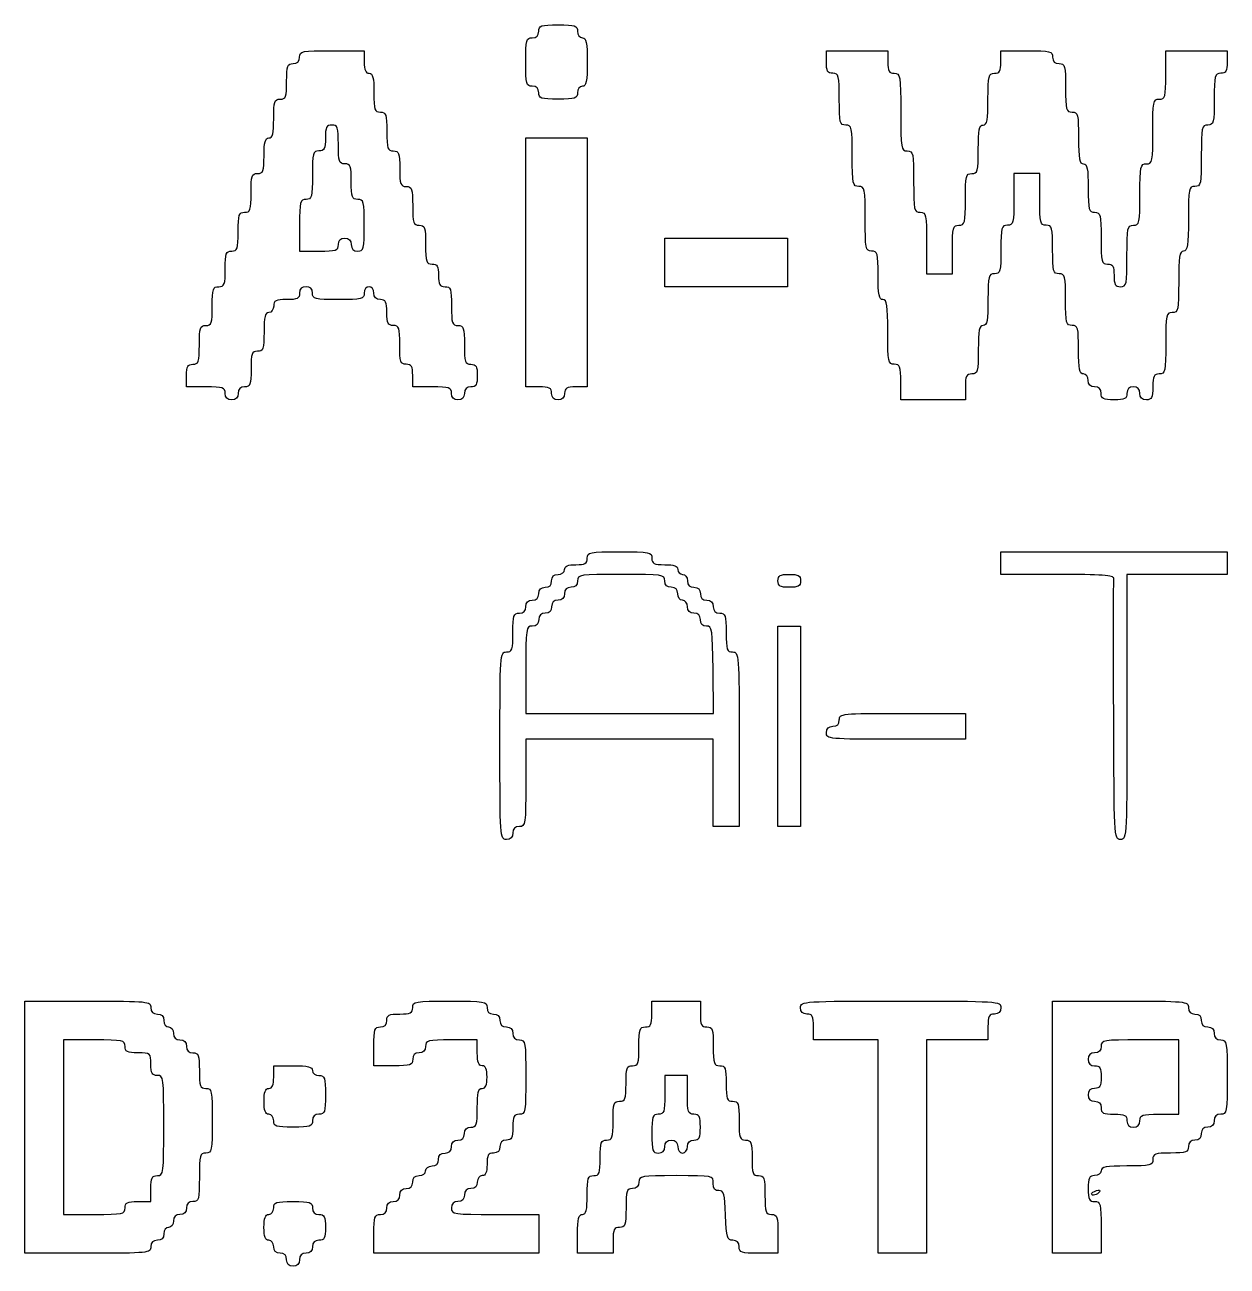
# Model space of a CAD drawing. Extents: x 1.2 to 12.3, y 1.4 to 9.8.
# Drawn here: x 3.969 to 7.586, y 5.81 to 9.544 of the extents above; entities that cross this region are included whole.
import ezdxf

# ---------------------------------------------------------------- set-up
doc = ezdxf.new("R2010")
doc.units = 0
doc.layers.get('0').update_dxf_attribs({"linetype": 'CONTINUOUS'})

msp = doc.modelspace()

# ---------------------------------------------------------------- linework, layer by layer
at = {"color": 7}
for p, q in [((4.89308, 9.466335), (4.990313, 9.466335)), ((4.990313, 9.466335), (4.990313, 9.432303)), ((6.380754, 9.432324), (6.380754, 9.466357)), ((6.380754, 9.466357), (6.473127, 9.466357)), ((6.473127, 9.466357), (6.565499, 9.466357)), ((6.565499, 9.466357), (6.565499, 9.432324)), ((6.905819, 9.432324), (6.905819, 9.466357)), ((6.905819, 9.466357), (6.983606, 9.466357)), ((7.401717, 9.393431), (7.401717, 9.466358)), ((7.401717, 9.466358), (7.494089, 9.466358)), ((7.494089, 9.466358), (7.586461, 9.466358)), ((7.586461, 9.466358), (7.586461, 9.432325)), ((5.515374, 9.339951), (5.515374, 9.339951)), ((5.476484, 8.829472), (5.476484, 9.203823)), ((5.476484, 9.203823), (5.568856, 9.203823)), ((5.568856, 9.203823), (5.661228, 9.203823)), ((5.661228, 9.203823), (5.661228, 8.829472)), ((6.983607, 9.096867), (6.944715, 9.096867)), ((6.944715, 9.096867), (6.944715, 9.01908)), ((7.022499, 9.096867), (6.983607, 9.096867)), ((7.022499, 9.019083), (7.022499, 9.096867)), ((4.795842, 8.94129), (4.795842, 8.863502)), ((5.894587, 8.829472), (5.894587, 8.902398)), ((5.894587, 8.902398), (6.079331, 8.902398)), ((6.079331, 8.902398), (6.264076, 8.902398)), ((6.264076, 8.902398), (6.264076, 8.829472)), ((6.68218, 8.887813), (6.68218, 8.795441)), ((4.795842, 8.863502), (4.854182, 8.863502)), ((4.91252, 8.882949), (4.912523, 8.882951)), ((6.759964, 8.795441), (6.759964, 8.868367)), ((5.476484, 8.455121), (5.476484, 8.829472)), ((5.661228, 8.829472), (5.661228, 8.455121)), ((5.894587, 8.756547), (5.894587, 8.829472)), ((6.264076, 8.829472), (6.264076, 8.756547)), ((6.68218, 8.795441), (6.721072, 8.795441)), ((6.721072, 8.795441), (6.759964, 8.795441)), ((6.079331, 8.756547), (5.894587, 8.756547)), ((6.264076, 8.756547), (6.079331, 8.756547)), ((4.455523, 8.455121), (4.455523, 8.489154)), ((5.136172, 8.455123), (5.136172, 8.489155)), ((4.513864, 8.455121), (4.455523, 8.455121)), ((5.19451, 8.455123), (5.136172, 8.455123)), ((5.515376, 8.455121), (5.476484, 8.455121)), ((5.661228, 8.455121), (5.627196, 8.455121)), ((6.604393, 8.416232), (6.604396, 8.469707)), ((6.798861, 8.455124), (6.798861, 8.416232)), ((4.572211, 8.435675), (4.572205, 8.435674)), ((5.55427, 8.435674), (5.554268, 8.435674)), ((6.701627, 8.416232), (6.604393, 8.416232)), ((6.798861, 8.416232), (6.701627, 8.416232)), ((6.905819, 7.925195), (6.905819, 7.959227)), ((6.905819, 7.959227), (7.246139, 7.959227)), ((7.246139, 7.959227), (7.586457, 7.959227)), ((7.586457, 7.959227), (7.586457, 7.925195)), ((6.905819, 7.891162), (6.905819, 7.925195)), ((7.586457, 7.925195), (7.586457, 7.891162)), ((7.076405, 7.891162), (6.905819, 7.891162)), ((7.435745, 7.891162), (7.285033, 7.891162)), ((7.285033, 7.891162), (7.285033, 7.492502)), ((7.586457, 7.891162), (7.435745, 7.891162)), ((6.234906, 7.871717), (6.234906, 7.871717)), ((6.234906, 7.434164), (6.234906, 7.735589)), ((6.234906, 7.735589), (6.268939, 7.735589)), ((6.268939, 7.735589), (6.302971, 7.735589)), ((6.302971, 7.735589), (6.302971, 7.434164)), ((5.476471, 7.604323), (5.476471, 7.473058)), ((6.041267, 7.473058), (6.039873, 7.604323)), ((5.476471, 7.473058), (5.758868, 7.473058)), ((5.758868, 7.473058), (6.041267, 7.473058)), ((6.609258, 7.47306), (6.798865, 7.47306)), ((6.798865, 7.47306), (6.798865, 7.434168)), ((7.244991, 7.480348), (7.244989, 7.48035)), ((6.234906, 7.132739), (6.234906, 7.434164)), ((6.302971, 7.434164), (6.302971, 7.132739)), ((6.798865, 7.434168), (6.798865, 7.395276)), ((5.758464, 7.395271), (5.476486, 7.395271)), ((5.476486, 7.395271), (5.476486, 7.264005)), ((6.040443, 7.395271), (5.758464, 7.395271)), ((6.040443, 7.264005), (6.040443, 7.395271)), ((6.118227, 7.395271), (6.118227, 7.132739)), ((6.380759, 7.414723), (6.380758, 7.41472)), ((6.798865, 7.395276), (6.589811, 7.395276)), ((5.398698, 7.375824), (5.398694, 7.375824)), ((6.040443, 7.132739), (6.040443, 7.264005)), ((6.079335, 7.132739), (6.040443, 7.132739)), ((6.118227, 7.132739), (6.079335, 7.132739)), ((6.268939, 7.132739), (6.234906, 7.132739)), ((6.302971, 7.132739), (6.268939, 7.132739)), ((3.969354, 6.228462), (3.969354, 6.607675)), ((3.969354, 6.607675), (4.15896, 6.607675)), ((5.855697, 6.568765), (5.855697, 6.607657)), ((5.855697, 6.607657), (5.928623, 6.607657)), ((5.928623, 6.607657), (6.001549, 6.607657)), ((6.001549, 6.607657), (6.001549, 6.568765)), ((7.061395, 6.22846), (7.061395, 6.607673)), ((7.061395, 6.607673), (7.265587, 6.607673)), ((6.341864, 6.490994), (6.341864, 6.529886)), ((6.866926, 6.529886), (6.866926, 6.490994)), ((4.178407, 6.490992), (4.086035, 6.490992)), ((4.086035, 6.490992), (4.086035, 6.228459)), ((5.019485, 6.413193), (5.019485, 6.471532)), ((5.33063, 6.490981), (5.252843, 6.490981)), ((5.33063, 6.452098), (5.33063, 6.490981)), ((6.439098, 6.490994), (6.341864, 6.490994)), ((6.536332, 6.490994), (6.439098, 6.490994)), ((6.536332, 6.170122), (6.536332, 6.490994)), ((6.774554, 6.490994), (6.682181, 6.490994)), ((6.682181, 6.490994), (6.682181, 6.170122)), ((6.866926, 6.490994), (6.774554, 6.490994)), ((7.440604, 6.490992), (7.323923, 6.490992)), ((7.440604, 6.379173), (7.440604, 6.490992)), ((4.718056, 6.379173), (4.718056, 6.413205)), ((4.718056, 6.413205), (4.776396, 6.413205)), ((5.077824, 6.413193), (5.019485, 6.413193)), ((5.928621, 6.384029), (5.894589, 6.384029)), ((5.894589, 6.384029), (5.894589, 6.325691)), ((5.962654, 6.384029), (5.928621, 6.384029)), ((5.962654, 6.325691), (5.962654, 6.384029)), ((7.440604, 6.267354), (7.440604, 6.379173)), ((4.718056, 6.247908), (4.718056, 6.247909)), ((7.323921, 6.247906), (7.323927, 6.247907)), ((7.382266, 6.267354), (7.440604, 6.267354)), ((3.969354, 5.849248), (3.969354, 6.228462)), ((4.086035, 6.228459), (4.086035, 5.965928)), ((7.061395, 5.849246), (7.061395, 6.22846)), ((5.894589, 6.170123), (5.894587, 6.170122)), ((6.536331, 5.84925), (6.536332, 6.170122)), ((6.682181, 6.170122), (6.682181, 5.84925)), ((4.348566, 6.004824), (4.348566, 6.043716)), ((7.178082, 6.028092), (7.178077, 6.028092)), ((4.270779, 5.985375), (4.270779, 5.985377)), ((4.309673, 6.004824), (4.348566, 6.004824)), ((4.086035, 5.965928), (4.178407, 5.965928)), ((5.384107, 5.965913), (5.515372, 5.965913)), ((5.515372, 5.965913), (5.515372, 5.907575)), ((5.019479, 5.849236), (5.01948, 5.90759)), ((5.515372, 5.907575), (5.515372, 5.849236)), ((5.632053, 5.849262), (5.632056, 5.90759)), ((6.234911, 5.90759), (6.234911, 5.849252)), ((7.207247, 5.927033), (7.207247, 5.849246)), ((5.739024, 5.888154), (5.739024, 5.849262)), ((4.15896, 5.849248), (3.969354, 5.849248)), ((4.756949, 5.829803), (4.756949, 5.829803)), ((5.267425, 5.849236), (5.019479, 5.849236)), ((5.515372, 5.849236), (5.267425, 5.849236)), ((5.685532, 5.849262), (5.632053, 5.849262)), ((5.739024, 5.849262), (5.685532, 5.849262)), ((6.234911, 5.849252), (6.176573, 5.849252)), ((6.609256, 5.84925), (6.536331, 5.84925)), ((6.682181, 5.84925), (6.609256, 5.84925)), ((7.134321, 5.849246), (7.061395, 5.849246)), ((7.207247, 5.849246), (7.134321, 5.849246))]:
    msp.add_line(p, q, dxfattribs=at)
for points in [[(5.495927, 9.505249), (5.508886, 9.505249), (5.515374, 9.511702), (5.515374, 9.524696)], [(5.515374, 9.524696), (5.515374, 9.541978), (5.521827, 9.544143), (5.573713, 9.544143)], [(5.573713, 9.544143), (5.625571, 9.544143), (5.632051, 9.541999), (5.632051, 9.524696)], [(5.632051, 9.524696), (5.632051, 9.513893), (5.638504, 9.505249), (5.646637, 9.505249)], [(5.47648, 9.432323), (5.47648, 9.498768), (5.478227, 9.505249), (5.495927, 9.505249)], [(5.646637, 9.505249), (5.6583, 9.505249), (5.661224, 9.490662), (5.661224, 9.432323)], [(4.776399, 9.427441), (4.789361, 9.427441), (4.795846, 9.433894), (4.795846, 9.446888)], [(4.795846, 9.446888), (4.795846, 9.465036), (4.802326, 9.466335), (4.89308, 9.466335)], [(6.983606, 9.466357), (7.054911, 9.466357), (7.061394, 9.464743), (7.061394, 9.44691)], [(7.061394, 9.44691), (7.061394, 9.433943), (7.067847, 9.427463), (7.080841, 9.427463)], [(4.756952, 9.373963), (4.756952, 9.420961), (4.759307, 9.427441), (4.776399, 9.427441)], [(4.990313, 9.432303), (4.990313, 9.408535), (4.994682, 9.39827), (5.0049, 9.39827)], [(5.495927, 9.359398), (5.478208, 9.359398), (5.47648, 9.365851), (5.47648, 9.432323)], [(5.661224, 9.432323), (5.661224, 9.373985), (5.658335, 9.359398), (5.646637, 9.359398)], [(6.400201, 9.398292), (6.384459, 9.398292), (6.380754, 9.404745), (6.380754, 9.432324)], [(6.565499, 9.432324), (6.565499, 9.404772), (6.569195, 9.398292), (6.584946, 9.398292)], [(6.886372, 9.398292), (6.902115, 9.398292), (6.905819, 9.404745), (6.905819, 9.432324)], [(7.080841, 9.427463), (7.09856, 9.427463), (7.100287, 9.42101), (7.100287, 9.354538)], [(7.586461, 9.432325), (7.586461, 9.404773), (7.582765, 9.398293), (7.567014, 9.398293)], [(4.737505, 9.320484), (4.754595, 9.320484), (4.756952, 9.326937), (4.756952, 9.373963)], [(5.0049, 9.39827), (5.016245, 9.39827), (5.019486, 9.385303), (5.019486, 9.339932)], [(6.419648, 9.320505), (6.419648, 9.39181), (6.418034, 9.398292), (6.400201, 9.398292)], [(6.584946, 9.398292), (6.60331, 9.398292), (6.604392, 9.391839), (6.604392, 9.281611)], [(6.866925, 9.320505), (6.866925, 9.39181), (6.868539, 9.398292), (6.886372, 9.398292)], [(7.38227, 9.320505), (7.399989, 9.320505), (7.401717, 9.326958), (7.401717, 9.393431)], [(7.567014, 9.398293), (7.549189, 9.398293), (7.547567, 9.39184), (7.547567, 9.320506)], [(5.019486, 9.339932), (5.019486, 9.288073), (5.02163, 9.281593), (5.038933, 9.281593)], [(5.515374, 9.339951), (5.515374, 9.352918), (5.508921, 9.359398), (5.495927, 9.359398)], [(5.573713, 9.320504), (5.521854, 9.320504), (5.515374, 9.322647), (5.515374, 9.339951)], [(5.632051, 9.339951), (5.632051, 9.322669), (5.625598, 9.320504), (5.573713, 9.320504)], [(5.646637, 9.359398), (5.638538, 9.359398), (5.632051, 9.350754), (5.632051, 9.339951)], [(7.100287, 9.354538), (7.100287, 9.288093), (7.102034, 9.281612), (7.119734, 9.281612)], [(4.718059, 9.262146), (4.718059, 9.314004), (4.720228, 9.320484), (4.737505, 9.320484)], [(6.439095, 9.242718), (6.421267, 9.242718), (6.419648, 9.249171), (6.419648, 9.320505)], [(6.852338, 9.242718), (6.864081, 9.242718), (6.866925, 9.257841), (6.866925, 9.320505)], [(7.362823, 9.22327), (7.362823, 9.314022), (7.36404, 9.320505), (7.38227, 9.320505)], [(7.547567, 9.320506), (7.547567, 9.249201), (7.545953, 9.242718), (7.52812, 9.242718)], [(4.703472, 9.203807), (4.714817, 9.203807), (4.718059, 9.216774), (4.718059, 9.262146)], [(5.038933, 9.281593), (5.056221, 9.281593), (5.05838, 9.27514), (5.05838, 9.223255)], [(6.604392, 9.281611), (6.604392, 9.171412), (6.605477, 9.16493), (6.623839, 9.16493)], [(7.119734, 9.281612), (7.137559, 9.281612), (7.139181, 9.275158), (7.139181, 9.203825)], [(4.893076, 9.242712), (4.876871, 9.242712), (4.87363, 9.236259), (4.87363, 9.20382)], [(4.912523, 9.184374), (4.912523, 9.236232), (4.91038, 9.242712), (4.893076, 9.242712)], [(5.05838, 9.223255), (5.05838, 9.171397), (5.060523, 9.164917), (5.077827, 9.164917)], [(6.458542, 9.150345), (6.458542, 9.236235), (6.457193, 9.242718), (6.439095, 9.242718)], [(6.837752, 9.169792), (6.837752, 9.228131), (6.840641, 9.242718), (6.852338, 9.242718)], [(7.343376, 9.126037), (7.361524, 9.126037), (7.362823, 9.13249), (7.362823, 9.22327)], [(7.52812, 9.242718), (7.510039, 9.242718), (7.508673, 9.236265), (7.508673, 9.150346)], [(4.688888, 9.150329), (4.688888, 9.191386), (4.69227, 9.203807), (4.703472, 9.203807)], [(4.87363, 9.20382), (4.87363, 9.171407), (4.870402, 9.164927), (4.854183, 9.164927)], [(7.139181, 9.203825), (7.139181, 9.141165), (7.142004, 9.126038), (7.153768, 9.126038)], [(4.669441, 9.09685), (4.686531, 9.09685), (4.688888, 9.103303), (4.688888, 9.150329)], [(4.854183, 9.164927), (4.836466, 9.164927), (4.834736, 9.158474), (4.834736, 9.092002)], [(4.93197, 9.126035), (4.914682, 9.126035), (4.912523, 9.132488), (4.912523, 9.184374)], [(5.077827, 9.164917), (5.094914, 9.164917), (5.097274, 9.158463), (5.097274, 9.111438)], [(6.477989, 9.057973), (6.459907, 9.057973), (6.458542, 9.064427), (6.458542, 9.150345)], [(6.623839, 9.16493), (6.641921, 9.16493), (6.643286, 9.158477), (6.643286, 9.072558)], [(6.818305, 9.096866), (6.836024, 9.096866), (6.837752, 9.103319), (6.837752, 9.169792)], [(7.508673, 9.150346), (7.508673, 9.064455), (7.507324, 9.057974), (7.489226, 9.057974)], [(4.951417, 9.072557), (4.951417, 9.119556), (4.949062, 9.126035), (4.93197, 9.126035)], [(5.097274, 9.111438), (5.097274, 9.06444), (5.099629, 9.05796), (5.116721, 9.05796)], [(7.153768, 9.126038), (7.165444, 9.126038), (7.168354, 9.111451), (7.168354, 9.053112)], [(7.323929, 9.033664), (7.323929, 9.119554), (7.325278, 9.126037), (7.343376, 9.126037)], [(4.649994, 9.038512), (4.649994, 9.090371), (4.652164, 9.09685), (4.669441, 9.09685)], [(4.834736, 9.092002), (4.834736, 9.025557), (4.833016, 9.019077), (4.815289, 9.019077)], [(6.798858, 9.019079), (6.798858, 9.090385), (6.800472, 9.096866), (6.818305, 9.096866)], [(4.630548, 8.980173), (4.647833, 8.980173), (4.649994, 8.986627), (4.649994, 9.038512)], [(4.970864, 9.019078), (4.953777, 9.019078), (4.951417, 9.025531), (4.951417, 9.072557)], [(5.116721, 9.05796), (5.134009, 9.05796), (5.136168, 9.051506), (5.136168, 8.999621)], [(6.497436, 8.960739), (6.497436, 9.051491), (6.496219, 9.057973), (6.477989, 9.057973)], [(6.643286, 9.072558), (6.643286, 8.986668), (6.644636, 8.980186), (6.662733, 8.980186)], [(7.168354, 9.053112), (7.168354, 8.986667), (7.1701, 8.980187), (7.187801, 8.980187)], [(7.489226, 9.057974), (7.471079, 9.057974), (7.46978, 9.051521), (7.46978, 8.96074)], [(4.815289, 9.019077), (4.797461, 9.019077), (4.795842, 9.012624), (4.795842, 8.94129)], [(4.990311, 8.941291), (4.990311, 9.012596), (4.988697, 9.019078), (4.970864, 9.019078)], [(5.136168, 8.999621), (5.136168, 8.947763), (5.138311, 8.941283), (5.155615, 8.941283)], [(6.779411, 8.941292), (6.797236, 8.941292), (6.798858, 8.947745), (6.798858, 9.019079)], [(6.944715, 9.01908), (6.944715, 8.947775), (6.943101, 8.941293), (6.925268, 8.941293)], [(7.041946, 8.941296), (7.024119, 8.941296), (7.022499, 8.947749), (7.022499, 9.019083)], [(7.304482, 8.941292), (7.322564, 8.941292), (7.323929, 8.947745), (7.323929, 9.033664)], [(4.611101, 8.921835), (4.611101, 8.973694), (4.61327, 8.980173), (4.630548, 8.980173)], [(6.662733, 8.980186), (6.680815, 8.980186), (6.68218, 8.973732), (6.68218, 8.887813)], [(7.187801, 8.980187), (7.205629, 8.980187), (7.207248, 8.973733), (7.207248, 8.902399)], [(4.970864, 8.863504), (4.988689, 8.863504), (4.990311, 8.869957), (4.990311, 8.941291)], [(5.155615, 8.941283), (5.172897, 8.941283), (5.175061, 8.93483), (5.175061, 8.882944)], [(6.516883, 8.863505), (6.498735, 8.863505), (6.497436, 8.869958), (6.497436, 8.960739)], [(6.759964, 8.868367), (6.759964, 8.934811), (6.761711, 8.941292), (6.779411, 8.941292)], [(6.925268, 8.941293), (6.907549, 8.941293), (6.905821, 8.93484), (6.905821, 8.868367)], [(7.061393, 8.86837), (7.061393, 8.934815), (7.059647, 8.941296), (7.041946, 8.941296)], [(7.285035, 8.848919), (7.285035, 8.934809), (7.286385, 8.941292), (7.304482, 8.941292)], [(7.46978, 8.96074), (7.46978, 8.880791), (7.46716, 8.863506), (7.455193, 8.863506)], [(4.591654, 8.863497), (4.608939, 8.863497), (4.611101, 8.86995), (4.611101, 8.921835)], [(4.912523, 8.882951), (4.912523, 8.895918), (4.918977, 8.902398), (4.93197, 8.902398)], [(4.93197, 8.902398), (4.944929, 8.902398), (4.951417, 8.895944), (4.951417, 8.882951)], [(7.207248, 8.902399), (7.207248, 8.831094), (7.208862, 8.824612), (7.226695, 8.824612)], [(4.572207, 8.810018), (4.572207, 8.857017), (4.574562, 8.863497), (4.591654, 8.863497)], [(4.854182, 8.863502), (4.906041, 8.863502), (4.91252, 8.865646), (4.91252, 8.882949)], [(4.951417, 8.882951), (4.951417, 8.869983), (4.95787, 8.863504), (4.970864, 8.863504)], [(5.175061, 8.882944), (5.175061, 8.831086), (5.177205, 8.824606), (5.194508, 8.824606)], [(6.536329, 8.790579), (6.536329, 8.857024), (6.534583, 8.863505), (6.516883, 8.863505)], [(6.905821, 8.868367), (6.905821, 8.801923), (6.904075, 8.795442), (6.886374, 8.795442)], [(7.08084, 8.795445), (7.063121, 8.795445), (7.061393, 8.801898), (7.061393, 8.86837)], [(7.455193, 8.863506), (7.443242, 8.863506), (7.440607, 8.84676), (7.440607, 8.771133)], [(5.194508, 8.824606), (5.210251, 8.824606), (5.213955, 8.818153), (5.213955, 8.790574)], [(7.226695, 8.824612), (7.242437, 8.824612), (7.246142, 8.818159), (7.246142, 8.79058)], [(7.265589, 8.756547), (7.28367, 8.756547), (7.285035, 8.763001), (7.285035, 8.848919)], [(4.55276, 8.75654), (4.56985, 8.75654), (4.572207, 8.762993), (4.572207, 8.810018)], [(5.213955, 8.790574), (5.213955, 8.763021), (5.217651, 8.756541), (5.233402, 8.756541)], [(6.550916, 8.717653), (6.539253, 8.717653), (6.536329, 8.73224), (6.536329, 8.790579)], [(6.886374, 8.795442), (6.868549, 8.795442), (6.866927, 8.788988), (6.866927, 8.717654)], [(7.100287, 8.717657), (7.100287, 8.788962), (7.098673, 8.795445), (7.08084, 8.795445)], [(7.246142, 8.79058), (7.246142, 8.763027), (7.249838, 8.756547), (7.265589, 8.756547)], [(4.533311, 8.698201), (4.533311, 8.75006), (4.53548, 8.75654), (4.55276, 8.75654)], [(4.79585, 8.737096), (4.79585, 8.72089), (4.78937, 8.717649), (4.756955, 8.717649)], [(4.815297, 8.756543), (4.802335, 8.756543), (4.79585, 8.75009), (4.79585, 8.737096)], [(4.834744, 8.737096), (4.834744, 8.750063), (4.828264, 8.756543), (4.815297, 8.756543)], [(4.912531, 8.717649), (4.841226, 8.717649), (4.834744, 8.719263), (4.834744, 8.737096)], [(4.990318, 8.737096), (4.990318, 8.719271), (4.983865, 8.717649), (4.912531, 8.717649)], [(5.004904, 8.756543), (4.996806, 8.756543), (4.990318, 8.747899), (4.990318, 8.737096)], [(5.019491, 8.737096), (5.019491, 8.747899), (5.013038, 8.756543), (5.004904, 8.756543)], [(5.038938, 8.717649), (5.025979, 8.717649), (5.019491, 8.724102), (5.019491, 8.737096)], [(5.233402, 8.756541), (5.250685, 8.756541), (5.252849, 8.750088), (5.252849, 8.698203)], [(7.440607, 8.771133), (7.440607, 8.685243), (7.439257, 8.678761), (7.42116, 8.678761)], [(4.756955, 8.717649), (4.724544, 8.717649), (4.718063, 8.714421), (4.718063, 8.698202)], [(5.058385, 8.678757), (5.058385, 8.711169), (5.055159, 8.717649), (5.038938, 8.717649)], [(6.565502, 8.620419), (6.565502, 8.700368), (6.562883, 8.717653), (6.550916, 8.717653)], [(6.866927, 8.717654), (6.866927, 8.654994), (6.864104, 8.639867), (6.852341, 8.639867)], [(7.119734, 8.63987), (7.101906, 8.63987), (7.100287, 8.646323), (7.100287, 8.717657)], [(4.513864, 8.639863), (4.531149, 8.639863), (4.533311, 8.646316), (4.533311, 8.698201)], [(4.703476, 8.678755), (4.692131, 8.678755), (4.688892, 8.665788), (4.688892, 8.620417)], [(4.718063, 8.698202), (4.718063, 8.687399), (4.711583, 8.678755), (4.703476, 8.678755)], [(5.077832, 8.639864), (5.061626, 8.639864), (5.058385, 8.646318), (5.058385, 8.678757)], [(5.252849, 8.698203), (5.252849, 8.646344), (5.254992, 8.639864), (5.272296, 8.639864)], [(7.42116, 8.678761), (7.403078, 8.678761), (7.401713, 8.672307), (7.401713, 8.586389)], [(4.494417, 8.581524), (4.494417, 8.633383), (4.496586, 8.639863), (4.513864, 8.639863)], [(5.097278, 8.581526), (5.097278, 8.633385), (5.095135, 8.639864), (5.077832, 8.639864)], [(5.272296, 8.639864), (5.289584, 8.639864), (5.291743, 8.633411), (5.291743, 8.581526)], [(6.852341, 8.639867), (6.840665, 8.639867), (6.837754, 8.625281), (6.837754, 8.566942)], [(7.139181, 8.566945), (7.139181, 8.63339), (7.137434, 8.63987), (7.119734, 8.63987)], [(4.688892, 8.620417), (4.688892, 8.568558), (4.686723, 8.562079), (4.669445, 8.562079)], [(6.584949, 8.523185), (6.566801, 8.523185), (6.565502, 8.529639), (6.565502, 8.620419)], [(4.47497, 8.523186), (4.492255, 8.523186), (4.494417, 8.529639), (4.494417, 8.581524)], [(4.669445, 8.562079), (4.652356, 8.562079), (4.649998, 8.555625), (4.649998, 8.5086)], [(5.116725, 8.523188), (5.099437, 8.523188), (5.097278, 8.529641), (5.097278, 8.581526)], [(5.291743, 8.581526), (5.291743, 8.529668), (5.293886, 8.523188), (5.31119, 8.523188)], [(6.837754, 8.566942), (6.837754, 8.500497), (6.836008, 8.494016), (6.818307, 8.494016)], [(7.153767, 8.494019), (7.142091, 8.494019), (7.139181, 8.508606), (7.139181, 8.566945)], [(7.401713, 8.586389), (7.401713, 8.500498), (7.400364, 8.494016), (7.382266, 8.494016)], [(4.455523, 8.489154), (4.455523, 8.5167), (4.459219, 8.523186), (4.47497, 8.523186)], [(5.136172, 8.489155), (5.136172, 8.516701), (5.132476, 8.523188), (5.116725, 8.523188)], [(5.31119, 8.523188), (5.326932, 8.523188), (5.330636, 8.516735), (5.330636, 8.489155)], [(6.604396, 8.469707), (6.604396, 8.516705), (6.602041, 8.523185), (6.584949, 8.523185)], [(4.649998, 8.5086), (4.649998, 8.461601), (4.647644, 8.455122), (4.630552, 8.455122)], [(5.330636, 8.489155), (5.330636, 8.461603), (5.32694, 8.455123), (5.31119, 8.455123)], [(6.818307, 8.494016), (6.802102, 8.494016), (6.798861, 8.487563), (6.798861, 8.455124)], [(7.168354, 8.474572), (7.168354, 8.485375), (7.1619, 8.494019), (7.153767, 8.494019)], [(7.382266, 8.494016), (7.36606, 8.494016), (7.362819, 8.487563), (7.362819, 8.455124)], [(4.572205, 8.435674), (4.572205, 8.452962), (4.565725, 8.455121), (4.513864, 8.455121)], [(4.630552, 8.455122), (4.61759, 8.455122), (4.611105, 8.448668), (4.611105, 8.435675)], [(5.252849, 8.435676), (5.252849, 8.452964), (5.246396, 8.455123), (5.19451, 8.455123)], [(5.31119, 8.455123), (5.29823, 8.455123), (5.291743, 8.44867), (5.291743, 8.435676)], [(5.554268, 8.435674), (5.554268, 8.45188), (5.547815, 8.455121), (5.515376, 8.455121)], [(5.627196, 8.455121), (5.599643, 8.455121), (5.593163, 8.451425), (5.593163, 8.435674)], [(7.1878, 8.455126), (7.174841, 8.455126), (7.168354, 8.461579), (7.168354, 8.474572)], [(7.207247, 8.435679), (7.207247, 8.448646), (7.200794, 8.455126), (7.1878, 8.455126)], [(7.304479, 8.455126), (7.291519, 8.455126), (7.285032, 8.448672), (7.285032, 8.435679)], [(7.323925, 8.435679), (7.323925, 8.448646), (7.317472, 8.455126), (7.304479, 8.455126)], [(7.362819, 8.455124), (7.362819, 8.422712), (7.359591, 8.416232), (7.343372, 8.416232)], [(4.591658, 8.416228), (4.578696, 8.416228), (4.572211, 8.422681), (4.572211, 8.435675)], [(4.611105, 8.435675), (4.611105, 8.422707), (4.604625, 8.416228), (4.591658, 8.416228)], [(5.272296, 8.416229), (5.259337, 8.416229), (5.252849, 8.422682), (5.252849, 8.435676)], [(5.291743, 8.435676), (5.291743, 8.422709), (5.285289, 8.416229), (5.272296, 8.416229)], [(5.573717, 8.416228), (5.560757, 8.416228), (5.55427, 8.422681), (5.55427, 8.435674)], [(5.593163, 8.435674), (5.593163, 8.422707), (5.58671, 8.416228), (5.573717, 8.416228)], [(7.24614, 8.416232), (7.213727, 8.416232), (7.207247, 8.41946), (7.207247, 8.435679)], [(7.285032, 8.435679), (7.285032, 8.419473), (7.278578, 8.416232), (7.24614, 8.416232)], [(7.343372, 8.416232), (7.330413, 8.416232), (7.323925, 8.422685), (7.323925, 8.435679)], [(5.661228, 7.93978), (5.661228, 7.957928), (5.667681, 7.959227), (5.758462, 7.959227)], [(5.758462, 7.959227), (5.849214, 7.959227), (5.855695, 7.957957), (5.855695, 7.93978)], [(5.593163, 7.905747), (5.593163, 7.91593), (5.603426, 7.920333), (5.627195, 7.920333)], [(5.627195, 7.920333), (5.654741, 7.920333), (5.661228, 7.924029), (5.661228, 7.93978)], [(5.855695, 7.93978), (5.855695, 7.923574), (5.862148, 7.920333), (5.894587, 7.920333)], [(5.894587, 7.920333), (5.922678, 7.920333), (5.933479, 7.916301), (5.933479, 7.905747)], [(5.554269, 7.871713), (5.554269, 7.88468), (5.560722, 7.89116), (5.573716, 7.89116)], [(5.573716, 7.89116), (5.584511, 7.89116), (5.593163, 7.897613), (5.593163, 7.905747)], [(5.763311, 7.891164), (5.638527, 7.891164), (5.632046, 7.890212), (5.632046, 7.871717)], [(5.894577, 7.871717), (5.894577, 7.890201), (5.888124, 7.891164), (5.763311, 7.891164)], [(5.933479, 7.905747), (5.933479, 7.897727), (5.940068, 7.89116), (5.948066, 7.89116)], [(5.948066, 7.89116), (5.956165, 7.89116), (5.962652, 7.882516), (5.962652, 7.871713)], [(6.234906, 7.871717), (6.234906, 7.887459), (6.241359, 7.891164), (6.268939, 7.891164)], [(6.268939, 7.891164), (6.296491, 7.891164), (6.302971, 7.887467), (6.302971, 7.871717)], [(7.245412, 7.87901), (7.246629, 7.888334), (7.207232, 7.891162), (7.076405, 7.891162)], [(7.244989, 7.48035), (7.244327, 7.692928), (7.244565, 7.872325), (7.245412, 7.87901)], [(5.515375, 7.832819), (5.515375, 7.845787), (5.521829, 7.852266), (5.534822, 7.852266)], [(5.534822, 7.852266), (5.547782, 7.852266), (5.554269, 7.85872), (5.554269, 7.871713)], [(5.612599, 7.852271), (5.59964, 7.852271), (5.593152, 7.845817), (5.593152, 7.832824)], [(5.632046, 7.871717), (5.632046, 7.85875), (5.625593, 7.852271), (5.612599, 7.852271)], [(5.914024, 7.852271), (5.901065, 7.852271), (5.894577, 7.858724), (5.894577, 7.871717)], [(5.933471, 7.832824), (5.933471, 7.845791), (5.927018, 7.852271), (5.914024, 7.852271)], [(5.962652, 7.871713), (5.962652, 7.858746), (5.969106, 7.852266), (5.982099, 7.852266)], [(5.982099, 7.852266), (5.995059, 7.852266), (6.001546, 7.845813), (6.001546, 7.832819)], [(6.268939, 7.85227), (6.241393, 7.85227), (6.234906, 7.855966), (6.234906, 7.871717)], [(6.302971, 7.871717), (6.302971, 7.855974), (6.296518, 7.85227), (6.268939, 7.85227)], [(5.476482, 7.793926), (5.476482, 7.806893), (5.482935, 7.813373), (5.495928, 7.813373)], [(5.495928, 7.813373), (5.508888, 7.813373), (5.515375, 7.819826), (5.515375, 7.832819)], [(5.573705, 7.813377), (5.560746, 7.813377), (5.554258, 7.806924), (5.554258, 7.79393)], [(5.593152, 7.832824), (5.593152, 7.819856), (5.586699, 7.813377), (5.573705, 7.813377)], [(5.948057, 7.813377), (5.939959, 7.813377), (5.933471, 7.822021), (5.933471, 7.832824)], [(5.962644, 7.79393), (5.962644, 7.804733), (5.956191, 7.813377), (5.948057, 7.813377)], [(6.001546, 7.832819), (6.001546, 7.819852), (6.007999, 7.813373), (6.020993, 7.813373)], [(6.020993, 7.813373), (6.033952, 7.813373), (6.04044, 7.806919), (6.04044, 7.793926)], [(5.437588, 7.71614), (5.437588, 7.767999), (5.439731, 7.774479), (5.457035, 7.774479)], [(5.457035, 7.774479), (5.469994, 7.774479), (5.476482, 7.780932), (5.476482, 7.793926)], [(5.534811, 7.774483), (5.521852, 7.774483), (5.515365, 7.76803), (5.515365, 7.755036)], [(5.554258, 7.79393), (5.554258, 7.780963), (5.547805, 7.774483), (5.534811, 7.774483)], [(5.982091, 7.774483), (5.969132, 7.774483), (5.962644, 7.780936), (5.962644, 7.79393)], [(6.001538, 7.755036), (6.001538, 7.768003), (5.995085, 7.774483), (5.982091, 7.774483)], [(6.04044, 7.793926), (6.04044, 7.780958), (6.046893, 7.774479), (6.059887, 7.774479)], [(6.059887, 7.774479), (6.077175, 7.774479), (6.079334, 7.768026), (6.079334, 7.71614)], [(5.495918, 7.735589), (5.477431, 7.735589), (5.476471, 7.729136), (5.476471, 7.604323)], [(5.515365, 7.755036), (5.515365, 7.742069), (5.508911, 7.735589), (5.495918, 7.735589)], [(6.020003, 7.735589), (6.008025, 7.735589), (6.001538, 7.742418), (6.001538, 7.755036)], [(6.039873, 7.604323), (6.038524, 7.726282), (6.037185, 7.735589), (6.020003, 7.735589)], [(5.418141, 7.657802), (5.435429, 7.657802), (5.437588, 7.664255), (5.437588, 7.71614)], [(6.079334, 7.71614), (6.079334, 7.664282), (6.081477, 7.657802), (6.098781, 7.657802)], [(5.398694, 7.375824), (5.398694, 7.65132), (5.399117, 7.657802), (5.418141, 7.657802)], [(6.098781, 7.657802), (6.117749, 7.657802), (6.118227, 7.651349), (6.118227, 7.395271)], [(6.419652, 7.453613), (6.419652, 7.472393), (6.426105, 7.47306), (6.609258, 7.47306)], [(7.265586, 7.093843), (7.246483, 7.093843), (7.246121, 7.100706), (7.244991, 7.480348)], [(7.285033, 7.492502), (7.285033, 7.100325), (7.284768, 7.093843), (7.265586, 7.093843)], [(6.380758, 7.41472), (6.380758, 7.427687), (6.387211, 7.434166), (6.400205, 7.434166)], [(6.400205, 7.434166), (6.413164, 7.434166), (6.419652, 7.44062), (6.419652, 7.453613)], [(6.589811, 7.395276), (6.387241, 7.395276), (6.380759, 7.395884), (6.380759, 7.414723)], [(5.418145, 7.093845), (5.399143, 7.093845), (5.398698, 7.100298), (5.398698, 7.375824)], [(5.476486, 7.264005), (5.476486, 7.139221), (5.475533, 7.132739), (5.457039, 7.132739)], [(5.457039, 7.132739), (5.44408, 7.132739), (5.437592, 7.126285), (5.437592, 7.113292)], [(5.437592, 7.113292), (5.437592, 7.100325), (5.431139, 7.093845), (5.418145, 7.093845)], [(4.15896, 6.607675), (4.342084, 6.607675), (4.348566, 6.607013), (4.348566, 6.588228)], [(4.348566, 6.588228), (4.348566, 6.575261), (4.355046, 6.568781), (4.368013, 6.568781)], [(5.097272, 6.568764), (5.129684, 6.568764), (5.136164, 6.571989), (5.136164, 6.588211)], [(5.136164, 6.588211), (5.136164, 6.606528), (5.142617, 6.607657), (5.247982, 6.607657)], [(5.247982, 6.607657), (5.353319, 6.607657), (5.359801, 6.60652), (5.359801, 6.588211)], [(5.359801, 6.588211), (5.359801, 6.575243), (5.366254, 6.568764), (5.379248, 6.568764)], [(6.30297, 6.588226), (6.30297, 6.607254), (6.309423, 6.607672), (6.604396, 6.607672)], [(6.322417, 6.568779), (6.309457, 6.568779), (6.30297, 6.575232), (6.30297, 6.588226)], [(6.604396, 6.607672), (6.899337, 6.607672), (6.90582, 6.607249), (6.90582, 6.588226)], [(6.90582, 6.588226), (6.90582, 6.575258), (6.899367, 6.568779), (6.886373, 6.568779)], [(7.265587, 6.607673), (7.463295, 6.607673), (7.469779, 6.607064), (7.469779, 6.588226)], [(7.469779, 6.588226), (7.469779, 6.575259), (7.476232, 6.568779), (7.489225, 6.568779)], [(4.368013, 6.568781), (4.380975, 6.568781), (4.38746, 6.562328), (4.38746, 6.549334)], [(4.38746, 6.549334), (4.38746, 6.538531), (4.393939, 6.529887), (4.402044, 6.529887)], [(5.038932, 6.52987), (5.051892, 6.52987), (5.058379, 6.536323), (5.058379, 6.549317)], [(5.058379, 6.549317), (5.058379, 6.565523), (5.064832, 6.568764), (5.097272, 6.568764)], [(5.379248, 6.568764), (5.392207, 6.568764), (5.398695, 6.56231), (5.398695, 6.549317)], [(5.398695, 6.549317), (5.398695, 6.53635), (5.405148, 6.52987), (5.418142, 6.52987)], [(5.83625, 6.529873), (5.852456, 6.529873), (5.855697, 6.536326), (5.855697, 6.568765)], [(6.001549, 6.568765), (6.001549, 6.536353), (6.004774, 6.529873), (6.020996, 6.529873)], [(6.341864, 6.529886), (6.341864, 6.562299), (6.338636, 6.568779), (6.322417, 6.568779)], [(6.886373, 6.568779), (6.870167, 6.568779), (6.866926, 6.562326), (6.866926, 6.529886)], [(7.489225, 6.568779), (7.502185, 6.568779), (7.508672, 6.562326), (7.508672, 6.549332)], [(7.508672, 6.549332), (7.508672, 6.536365), (7.515126, 6.529886), (7.528119, 6.529886)], [(4.402044, 6.529887), (4.410143, 6.529887), (4.41663, 6.521243), (4.41663, 6.51044)], [(4.41663, 6.51044), (4.41663, 6.497473), (4.42311, 6.490994), (4.436077, 6.490994)], [(5.019485, 6.471532), (5.019485, 6.52339), (5.021628, 6.52987), (5.038932, 6.52987)], [(5.418142, 6.52987), (5.431101, 6.52987), (5.437588, 6.523417), (5.437588, 6.510423)], [(5.437588, 6.510423), (5.437588, 6.497456), (5.444042, 6.490976), (5.457035, 6.490976)], [(5.816804, 6.471535), (5.816804, 6.523393), (5.818947, 6.529873), (5.83625, 6.529873)], [(6.020996, 6.529873), (6.038284, 6.529873), (6.040443, 6.52342), (6.040443, 6.471535)], [(7.528119, 6.529886), (7.541078, 6.529886), (7.547566, 6.523432), (7.547566, 6.510439)], [(7.547566, 6.510439), (7.547566, 6.497471), (7.554019, 6.490992), (7.567013, 6.490992)], [(4.270779, 6.471545), (4.270779, 6.489626), (4.264299, 6.490992), (4.178407, 6.490992)], [(4.309673, 6.452098), (4.277261, 6.452098), (4.270779, 6.455326), (4.270779, 6.471545)], [(4.436077, 6.490994), (4.449039, 6.490994), (4.455524, 6.48454), (4.455524, 6.471547)], [(4.455524, 6.471547), (4.455524, 6.45858), (4.462004, 6.4521), (4.474973, 6.4521)], [(5.175056, 6.471534), (5.175056, 6.458567), (5.168603, 6.452087), (5.155609, 6.452087)], [(5.252843, 6.490981), (5.181538, 6.490981), (5.175056, 6.489367), (5.175056, 6.471534)], [(5.457035, 6.490976), (5.475352, 6.490976), (5.476482, 6.484523), (5.476482, 6.379157)], [(5.797357, 6.413196), (5.814645, 6.413196), (5.816804, 6.419649), (5.816804, 6.471535)], [(6.040443, 6.471535), (6.040443, 6.419676), (6.042586, 6.413196), (6.059889, 6.413196)], [(7.207242, 6.471545), (7.207242, 6.458578), (7.200789, 6.452099), (7.187795, 6.452099)], [(7.323923, 6.490992), (7.213725, 6.490992), (7.207242, 6.489908), (7.207242, 6.471545)], [(7.567013, 6.490992), (7.585335, 6.490992), (7.58646, 6.484539), (7.58646, 6.379173)], [(4.348566, 6.418065), (4.348566, 6.451284), (4.347587, 6.452098), (4.309673, 6.452098)], [(4.474973, 6.4521), (4.492063, 6.4521), (4.49442, 6.445647), (4.49442, 6.398621)], [(5.136162, 6.43264), (5.136162, 6.415352), (5.129709, 6.413193), (5.077824, 6.413193)], [(5.155609, 6.452087), (5.14265, 6.452087), (5.136162, 6.445634), (5.136162, 6.43264)], [(5.345217, 6.413205), (5.334676, 6.413205), (5.33063, 6.424008), (5.33063, 6.452098)], [(7.187795, 6.452099), (7.174836, 6.452099), (7.168349, 6.445645), (7.168349, 6.432652)], [(7.168349, 6.432652), (7.168349, 6.419684), (7.174802, 6.413205), (7.187795, 6.413205)], [(4.368013, 6.384033), (4.35227, 6.384033), (4.348566, 6.390486), (4.348566, 6.418065)], [(4.49442, 6.398621), (4.49442, 6.351623), (4.496775, 6.345143), (4.513867, 6.345143)], [(4.776396, 6.413205), (4.821773, 6.413205), (4.834737, 6.409977), (4.834737, 6.398619)], [(4.834737, 6.398619), (4.834737, 6.39052), (4.843383, 6.384032), (4.854184, 6.384032)], [(5.359803, 6.379173), (5.359803, 6.402941), (5.355435, 6.413205), (5.345217, 6.413205)], [(5.77791, 6.359718), (5.77791, 6.406716), (5.780265, 6.413196), (5.797357, 6.413196)], [(6.059889, 6.413196), (6.076984, 6.413196), (6.079336, 6.406743), (6.079336, 6.359718)], [(7.187795, 6.413205), (7.203538, 6.413205), (7.207242, 6.406752), (7.207242, 6.379172)], [(4.38746, 6.23332), (4.38746, 6.377551), (4.38664, 6.384033), (4.368013, 6.384033)], [(4.70347, 6.34514), (4.713651, 6.34514), (4.718056, 6.355403), (4.718056, 6.379173)], [(4.854184, 6.384032), (4.871472, 6.384032), (4.873631, 6.377579), (4.873631, 6.325694)], [(5.345217, 6.345141), (5.355401, 6.345141), (5.359803, 6.355404), (5.359803, 6.379173)], [(5.476482, 6.379157), (5.476482, 6.27382), (5.475397, 6.267338), (5.457035, 6.267338)], [(5.758463, 6.306239), (5.77555, 6.306239), (5.77791, 6.312692), (5.77791, 6.359718)], [(6.079336, 6.359718), (6.079336, 6.312719), (6.081691, 6.306239), (6.098783, 6.306239)], [(7.207242, 6.379172), (7.207242, 6.35162), (7.203546, 6.34514), (7.187795, 6.34514)], [(7.58646, 6.379173), (7.58646, 6.273836), (7.585375, 6.267353), (7.567013, 6.267353)], [(4.513867, 6.345143), (4.532018, 6.345143), (4.533314, 6.33869), (4.533314, 6.247908)], [(4.688886, 6.306248), (4.688886, 6.334338), (4.692939, 6.34514), (4.70347, 6.34514)], [(4.873631, 6.325694), (4.873631, 6.273835), (4.871488, 6.267355), (4.854184, 6.267355)], [(5.33063, 6.286802), (5.33063, 6.332181), (5.333856, 6.345141), (5.345217, 6.345141)], [(5.894589, 6.325691), (5.894589, 6.273833), (5.892446, 6.267353), (5.875142, 6.267353)], [(5.982101, 6.267353), (5.964813, 6.267353), (5.962654, 6.273806), (5.962654, 6.325691)], [(7.187795, 6.34514), (7.174836, 6.34514), (7.168349, 6.338687), (7.168349, 6.325693)], [(7.168349, 6.325693), (7.168349, 6.312726), (7.174802, 6.306246), (7.187795, 6.306246)], [(4.70347, 6.267356), (4.692934, 6.267356), (4.688886, 6.278159), (4.688886, 6.306248)], [(5.311183, 6.228464), (5.328471, 6.228464), (5.33063, 6.234917), (5.33063, 6.286802)], [(5.739016, 6.247901), (5.739016, 6.299759), (5.741159, 6.306239), (5.758463, 6.306239)], [(6.098783, 6.306239), (6.116071, 6.306239), (6.11823, 6.299786), (6.11823, 6.247901)], [(7.187795, 6.306246), (7.200755, 6.306246), (7.207242, 6.299793), (7.207242, 6.286799)], [(7.207242, 6.286799), (7.207242, 6.270594), (7.213696, 6.267352), (7.246134, 6.267352)], [(4.533314, 6.247908), (4.533314, 6.157157), (4.532071, 6.150675), (4.513867, 6.150675)], [(4.718056, 6.247909), (4.718056, 6.258712), (4.711577, 6.267356), (4.70347, 6.267356)], [(4.776396, 6.228462), (4.724538, 6.228462), (4.718056, 6.230605), (4.718056, 6.247908)], [(4.834737, 6.247908), (4.834737, 6.230621), (4.828257, 6.228462), (4.776396, 6.228462)], [(4.854184, 6.267355), (4.841222, 6.267355), (4.834737, 6.260902), (4.834737, 6.247908)], [(5.457035, 6.267338), (5.44083, 6.267338), (5.437588, 6.260884), (5.437588, 6.228445)], [(5.719569, 6.189562), (5.736857, 6.189562), (5.739016, 6.196015), (5.739016, 6.247901)], [(5.875142, 6.267353), (5.857854, 6.267353), (5.855695, 6.2609), (5.855695, 6.209014)], [(6.001547, 6.228461), (6.001547, 6.260873), (5.998322, 6.267353), (5.982101, 6.267353)], [(6.11823, 6.247901), (6.11823, 6.196042), (6.120373, 6.189562), (6.137677, 6.189562)], [(7.246134, 6.267352), (7.278547, 6.267352), (7.285027, 6.264127), (7.285027, 6.247906)], [(7.285027, 6.247906), (7.285027, 6.234938), (7.29148, 6.228459), (7.304474, 6.228459)], [(7.304474, 6.228459), (7.317433, 6.228459), (7.323921, 6.234912), (7.323921, 6.247906)], [(7.323927, 6.247907), (7.323927, 6.265195), (7.33038, 6.267354), (7.382266, 6.267354)], [(7.547566, 6.247906), (7.547566, 6.234939), (7.541113, 6.228459), (7.528119, 6.228459)], [(7.567013, 6.267353), (7.554054, 6.267353), (7.547566, 6.2609), (7.547566, 6.247906)], [(4.368013, 6.082608), (4.386624, 6.082608), (4.38746, 6.089061), (4.38746, 6.23332)], [(5.27229, 6.18957), (5.285249, 6.18957), (5.291737, 6.196023), (5.291737, 6.209017)], [(5.291737, 6.209017), (5.291737, 6.221984), (5.29819, 6.228464), (5.311183, 6.228464)], [(5.437588, 6.228445), (5.437588, 6.196033), (5.434363, 6.189553), (5.418142, 6.189553)], [(5.855695, 6.209014), (5.855695, 6.157156), (5.857838, 6.150676), (5.875142, 6.150676)], [(5.982101, 6.189568), (5.998306, 6.189568), (6.001547, 6.196022), (6.001547, 6.228461)], [(7.508672, 6.209013), (7.508672, 6.196045), (7.502219, 6.189566), (7.489225, 6.189566)], [(7.528119, 6.228459), (7.51516, 6.228459), (7.508672, 6.222006), (7.508672, 6.209013)], [(5.233396, 6.150676), (5.246355, 6.150676), (5.252843, 6.15713), (5.252843, 6.170123)], [(5.252843, 6.170123), (5.252843, 6.183091), (5.259296, 6.18957), (5.27229, 6.18957)], [(5.398695, 6.170106), (5.398695, 6.157139), (5.392241, 6.150659), (5.379248, 6.150659)], [(5.418142, 6.189553), (5.405182, 6.189553), (5.398695, 6.1831), (5.398695, 6.170106)], [(5.700122, 6.136084), (5.700122, 6.183083), (5.702477, 6.189562), (5.719569, 6.189562)], [(5.875142, 6.150676), (5.888101, 6.150676), (5.894589, 6.157129), (5.894589, 6.170123)], [(5.894587, 6.170122), (5.894587, 6.183089), (5.90104, 6.189568), (5.914034, 6.189568)], [(5.914034, 6.189568), (5.926993, 6.189568), (5.933481, 6.183115), (5.933481, 6.170122)], [(5.933481, 6.170122), (5.933481, 6.159319), (5.939934, 6.150675), (5.948067, 6.150675)], [(5.948067, 6.150675), (5.956166, 6.150675), (5.962654, 6.159319), (5.962654, 6.170122)], [(5.962654, 6.170122), (5.962654, 6.183089), (5.969107, 6.189568), (5.982101, 6.189568)], [(6.137677, 6.189562), (6.154764, 6.189562), (6.157124, 6.183109), (6.157124, 6.136084)], [(7.469779, 6.170119), (7.469779, 6.153032), (7.463325, 6.150672), (7.4163, 6.150672)], [(7.489225, 6.189566), (7.476266, 6.189566), (7.469779, 6.183113), (7.469779, 6.170119)], [(4.513867, 6.150675), (4.496148, 6.150675), (4.49442, 6.144221), (4.49442, 6.077749)], [(5.194502, 6.111783), (5.207462, 6.111783), (5.213949, 6.118236), (5.213949, 6.13123)], [(5.213949, 6.13123), (5.213949, 6.144197), (5.220402, 6.150676), (5.233396, 6.150676)], [(5.379248, 6.150659), (5.363505, 6.150659), (5.359801, 6.144206), (5.359801, 6.116627)], [(5.680675, 6.082605), (5.697762, 6.082605), (5.700122, 6.089058), (5.700122, 6.136084)], [(6.157124, 6.136084), (6.157124, 6.089085), (6.159479, 6.082605), (6.176571, 6.082605)], [(7.362821, 6.131225), (7.362821, 6.1134), (7.356368, 6.111778), (7.285034, 6.111778)], [(7.4163, 6.150672), (7.369308, 6.150672), (7.362821, 6.148317), (7.362821, 6.131225)], [(5.155608, 6.08261), (5.166403, 6.08261), (5.175055, 6.089063), (5.175055, 6.097196)], [(5.175055, 6.097196), (5.175055, 6.105295), (5.183699, 6.111783), (5.194502, 6.111783)], [(5.359801, 6.116627), (5.359801, 6.092859), (5.355433, 6.082594), (5.345214, 6.082594)], [(7.207247, 6.097192), (7.207247, 6.089093), (7.198603, 6.082605), (7.1878, 6.082605)], [(7.285034, 6.111778), (7.222374, 6.111778), (7.207247, 6.108955), (7.207247, 6.097192)], [(4.348566, 6.043716), (4.348566, 6.076128), (4.351813, 6.082608), (4.368013, 6.082608)], [(4.49442, 6.077749), (4.49442, 6.011304), (4.492701, 6.004823), (4.474973, 6.004823)], [(5.116715, 6.043716), (5.129674, 6.043716), (5.136162, 6.050169), (5.136162, 6.063163)], [(5.136162, 6.063163), (5.136162, 6.07613), (5.142615, 6.08261), (5.155608, 6.08261)], [(5.330628, 6.063148), (5.330628, 6.05018), (5.324175, 6.043701), (5.311181, 6.043701)], [(5.345214, 6.082594), (5.337116, 6.082594), (5.330628, 6.073951), (5.330628, 6.063148)], [(5.661229, 6.024267), (5.661229, 6.076125), (5.663372, 6.082605), (5.680675, 6.082605)], [(5.816811, 6.06317), (5.816811, 6.050203), (5.810358, 6.043723), (5.797364, 6.043723)], [(5.928629, 6.082617), (5.823294, 6.082617), (5.816811, 6.081479), (5.816811, 6.06317)], [(6.04045, 6.059386), (6.04045, 6.082529), (6.040026, 6.082617), (5.928629, 6.082617)], [(6.057462, 6.037508), (6.045625, 6.036555), (6.04045, 6.04322), (6.04045, 6.059386)], [(6.176571, 6.082605), (6.193859, 6.082605), (6.196018, 6.076152), (6.196018, 6.024267)], [(7.1878, 6.082605), (7.171594, 6.082605), (7.168353, 6.076152), (7.168353, 6.043713)], [(5.077821, 6.004822), (5.09078, 6.004822), (5.097268, 6.011275), (5.097268, 6.024269)], [(5.097268, 6.024269), (5.097268, 6.037236), (5.103721, 6.043716), (5.116715, 6.043716)], [(5.291734, 6.024254), (5.291734, 6.011287), (5.285281, 6.004807), (5.272287, 6.004807)], [(5.311181, 6.043701), (5.298222, 6.043701), (5.291734, 6.037248), (5.291734, 6.024254)], [(5.646642, 5.965929), (5.657987, 5.965929), (5.661229, 5.978896), (5.661229, 6.024267)], [(5.797364, 6.043723), (5.780076, 6.043723), (5.777917, 6.03727), (5.777917, 5.985385)], [(6.077319, 5.963502), (6.074912, 6.028327), (6.072075, 6.038669), (6.057462, 6.037508)], [(6.196018, 6.024267), (6.196018, 5.972408), (6.198161, 5.965929), (6.215464, 5.965929)], [(7.168353, 6.043713), (7.168353, 6.011301), (7.171581, 6.004821), (7.1878, 6.004821)], [(7.178077, 6.028092), (7.178077, 6.030183), (7.184872, 6.034546), (7.193166, 6.037705)], [(7.202321, 6.033874), (7.196606, 6.024637), (7.178082, 6.020208), (7.178082, 6.028092)], [(7.193166, 6.037705), (7.201823, 6.040999), (7.205715, 6.039398), (7.202321, 6.033874)], [(4.178407, 5.965928), (4.264296, 5.965928), (4.270779, 5.967277), (4.270779, 5.985375)], [(4.270779, 5.985377), (4.270779, 6.001583), (4.277259, 6.004824), (4.309673, 6.004824)], [(4.455524, 5.985376), (4.455524, 5.972409), (4.449044, 5.96593), (4.436077, 5.96593)], [(4.474973, 6.004823), (4.462011, 6.004823), (4.455524, 5.99837), (4.455524, 5.985376)], [(4.703469, 5.965928), (4.711568, 5.965928), (4.718055, 5.974572), (4.718055, 5.985375)], [(4.718055, 5.985375), (4.718055, 6.002663), (4.724535, 6.004822), (4.776395, 6.004822)], [(4.776395, 6.004822), (4.828254, 6.004822), (4.834736, 6.002679), (4.834736, 5.985375)], [(4.834736, 5.985375), (4.834736, 5.972408), (4.841216, 5.965928), (4.854183, 5.965928)], [(5.038927, 5.965929), (5.051887, 5.965929), (5.058374, 5.972382), (5.058374, 5.985375)], [(5.058374, 5.985375), (5.058374, 5.998343), (5.064827, 6.004822), (5.077821, 6.004822)], [(5.272287, 6.004807), (5.259328, 6.004807), (5.25284, 5.998354), (5.25284, 5.98536)], [(5.25284, 5.98536), (5.25284, 5.966876), (5.259294, 5.965913), (5.384107, 5.965913)], [(5.777917, 5.985385), (5.777917, 5.933526), (5.775774, 5.927046), (5.758471, 5.927046)], [(7.1878, 6.004821), (7.205625, 6.004821), (7.207247, 5.998368), (7.207247, 5.927033)], [(4.41663, 5.946483), (4.41663, 5.93568), (4.410151, 5.927036), (4.402044, 5.927036)], [(4.436077, 5.96593), (4.423115, 5.96593), (4.41663, 5.959476), (4.41663, 5.946483)], [(4.688882, 5.927036), (4.688882, 5.955126), (4.692936, 5.965928), (4.703469, 5.965928)], [(4.854183, 5.965928), (4.870389, 5.965928), (4.87363, 5.959475), (4.87363, 5.927036)], [(5.01948, 5.90759), (5.01948, 5.959449), (5.021623, 5.965929), (5.038927, 5.965929)], [(5.632056, 5.90759), (5.632056, 5.952969), (5.635283, 5.965929), (5.646642, 5.965929)], [(6.099198, 5.888146), (6.082177, 5.888146), (6.079859, 5.896131), (6.077319, 5.963502)], [(6.215464, 5.965929), (6.232747, 5.965929), (6.234911, 5.959475), (6.234911, 5.90759)], [(4.38746, 5.907589), (4.38746, 5.894622), (4.38098, 5.888142), (4.368013, 5.888142)], [(4.402044, 5.927036), (4.393945, 5.927036), (4.38746, 5.918392), (4.38746, 5.907589)], [(4.703469, 5.888144), (4.692931, 5.888144), (4.688882, 5.898947), (4.688882, 5.927036)], [(4.87363, 5.927036), (4.87363, 5.894624), (4.870405, 5.888144), (4.854183, 5.888144)], [(5.758471, 5.927046), (5.742265, 5.927046), (5.739024, 5.920593), (5.739024, 5.888154)], [(4.348566, 5.868695), (4.348566, 5.849915), (4.342086, 5.849248), (4.15896, 5.849248)], [(4.368013, 5.888142), (4.355051, 5.888142), (4.348566, 5.881689), (4.348566, 5.868695)], [(4.718055, 5.868697), (4.718055, 5.8795), (4.711576, 5.888144), (4.703469, 5.888144)], [(4.737502, 5.84925), (4.72454, 5.84925), (4.718055, 5.855703), (4.718055, 5.868697)], [(4.834736, 5.868697), (4.834736, 5.85573), (4.828256, 5.84925), (4.815289, 5.84925)], [(4.854183, 5.888144), (4.841221, 5.888144), (4.834736, 5.881691), (4.834736, 5.868697)], [(6.118235, 5.868699), (6.118235, 5.881523), (6.111781, 5.888146), (6.099198, 5.888146)], [(6.176573, 5.849252), (6.124714, 5.849252), (6.118235, 5.851395), (6.118235, 5.868699)], [(4.756949, 5.829803), (4.756949, 5.84277), (4.750469, 5.84925), (4.737502, 5.84925)], [(4.776395, 5.810356), (4.763434, 5.810356), (4.756949, 5.816809), (4.756949, 5.829803)], [(4.795842, 5.829803), (4.795842, 5.816836), (4.789363, 5.810356), (4.776395, 5.810356)], [(4.815289, 5.84925), (4.802327, 5.84925), (4.795842, 5.842797), (4.795842, 5.829803)]]:
    msp.add_open_spline(points, degree=3, dxfattribs=at)

doc.saveas('drawing.dxf')
